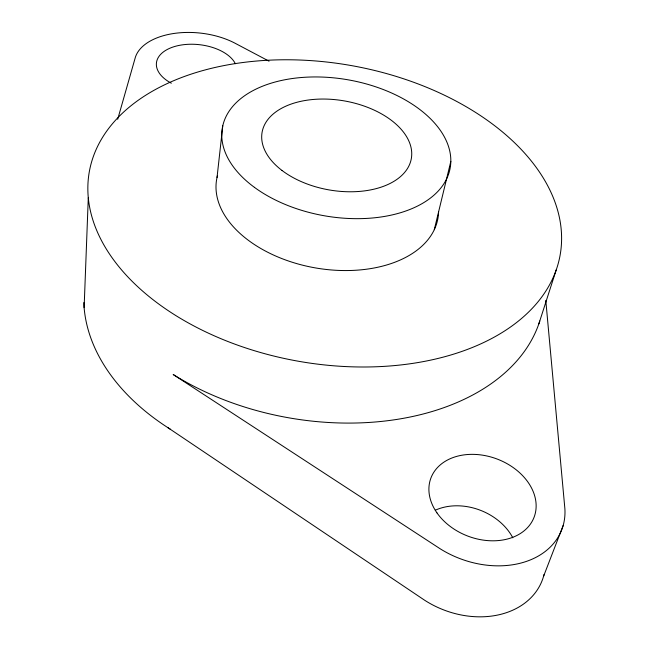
<?xml version="1.0" encoding="UTF-8"?>
<svg xmlns="http://www.w3.org/2000/svg" width="649" height="649" viewBox="0 0 649 649"><rect width="100%" height="100%" fill="white"/><g stroke="black" fill="none" stroke-linecap="round" stroke-linejoin="round"><path stroke-width="0.97" d="M84.119 307.642L88.288 197.669M217.034 177.445L222.777 125.792M434.278 229.697L450.82 161.374M117.688 119.294L135.406 57.177A62.288 35.062 6.2 0 1 234.208 42.785L269.043 61.184M538.84 323.883L556.225 269.903A239.067 150.179 10 0 0 252.437 61.42A239.067 150.179 10 0 0 165.519 308.827A239.067 150.179 10 0 0 556.225 269.903M543.57 576.296L563.162 525.503M168.01 427.74L424.576 600.195A81.936 63.44 22 0 0 544.073 574.406M545.793 300.43L564.881 508.711A84.954 63.48 20.9 0 1 525.049 561.856A84.954 63.48 20.9 0 1 440.16 548.778L173.169 374.497A231.377 152.215 10 0 0 539.798 321.004M170.444 429.289A224.165 153.708 10 0 1 83.81 302.58M435.317 510.211A53.226 41.195 22 0 1 512.815 537.81M438.586 211.801A112.342 70.124 10 0 1 317.272 268.224A112.342 70.124 10 0 1 217.488 175.579M171.328 83.21A40.473 22.78 6.2 0 1 174.305 46.614A40.473 22.78 6.2 0 1 235.352 63.716M436.98 512.897A55.181 41.22 20.8 0 0 529.803 524.936A55.181 41.22 20.8 0 0 480.747 454.908A55.181 41.22 20.8 0 0 436.98 512.897M254.408 187.334A115.66 69.005 10 0 0 446.585 178.978A115.66 69.005 10 0 0 307.877 77.109A115.66 69.005 10 0 0 254.408 187.334M281.999 170.452A75.763 45.146 10 0 0 408.521 166.696A75.763 45.146 10 0 0 319.624 99.094A75.763 45.146 10 0 0 281.999 170.452"/></g></svg>
